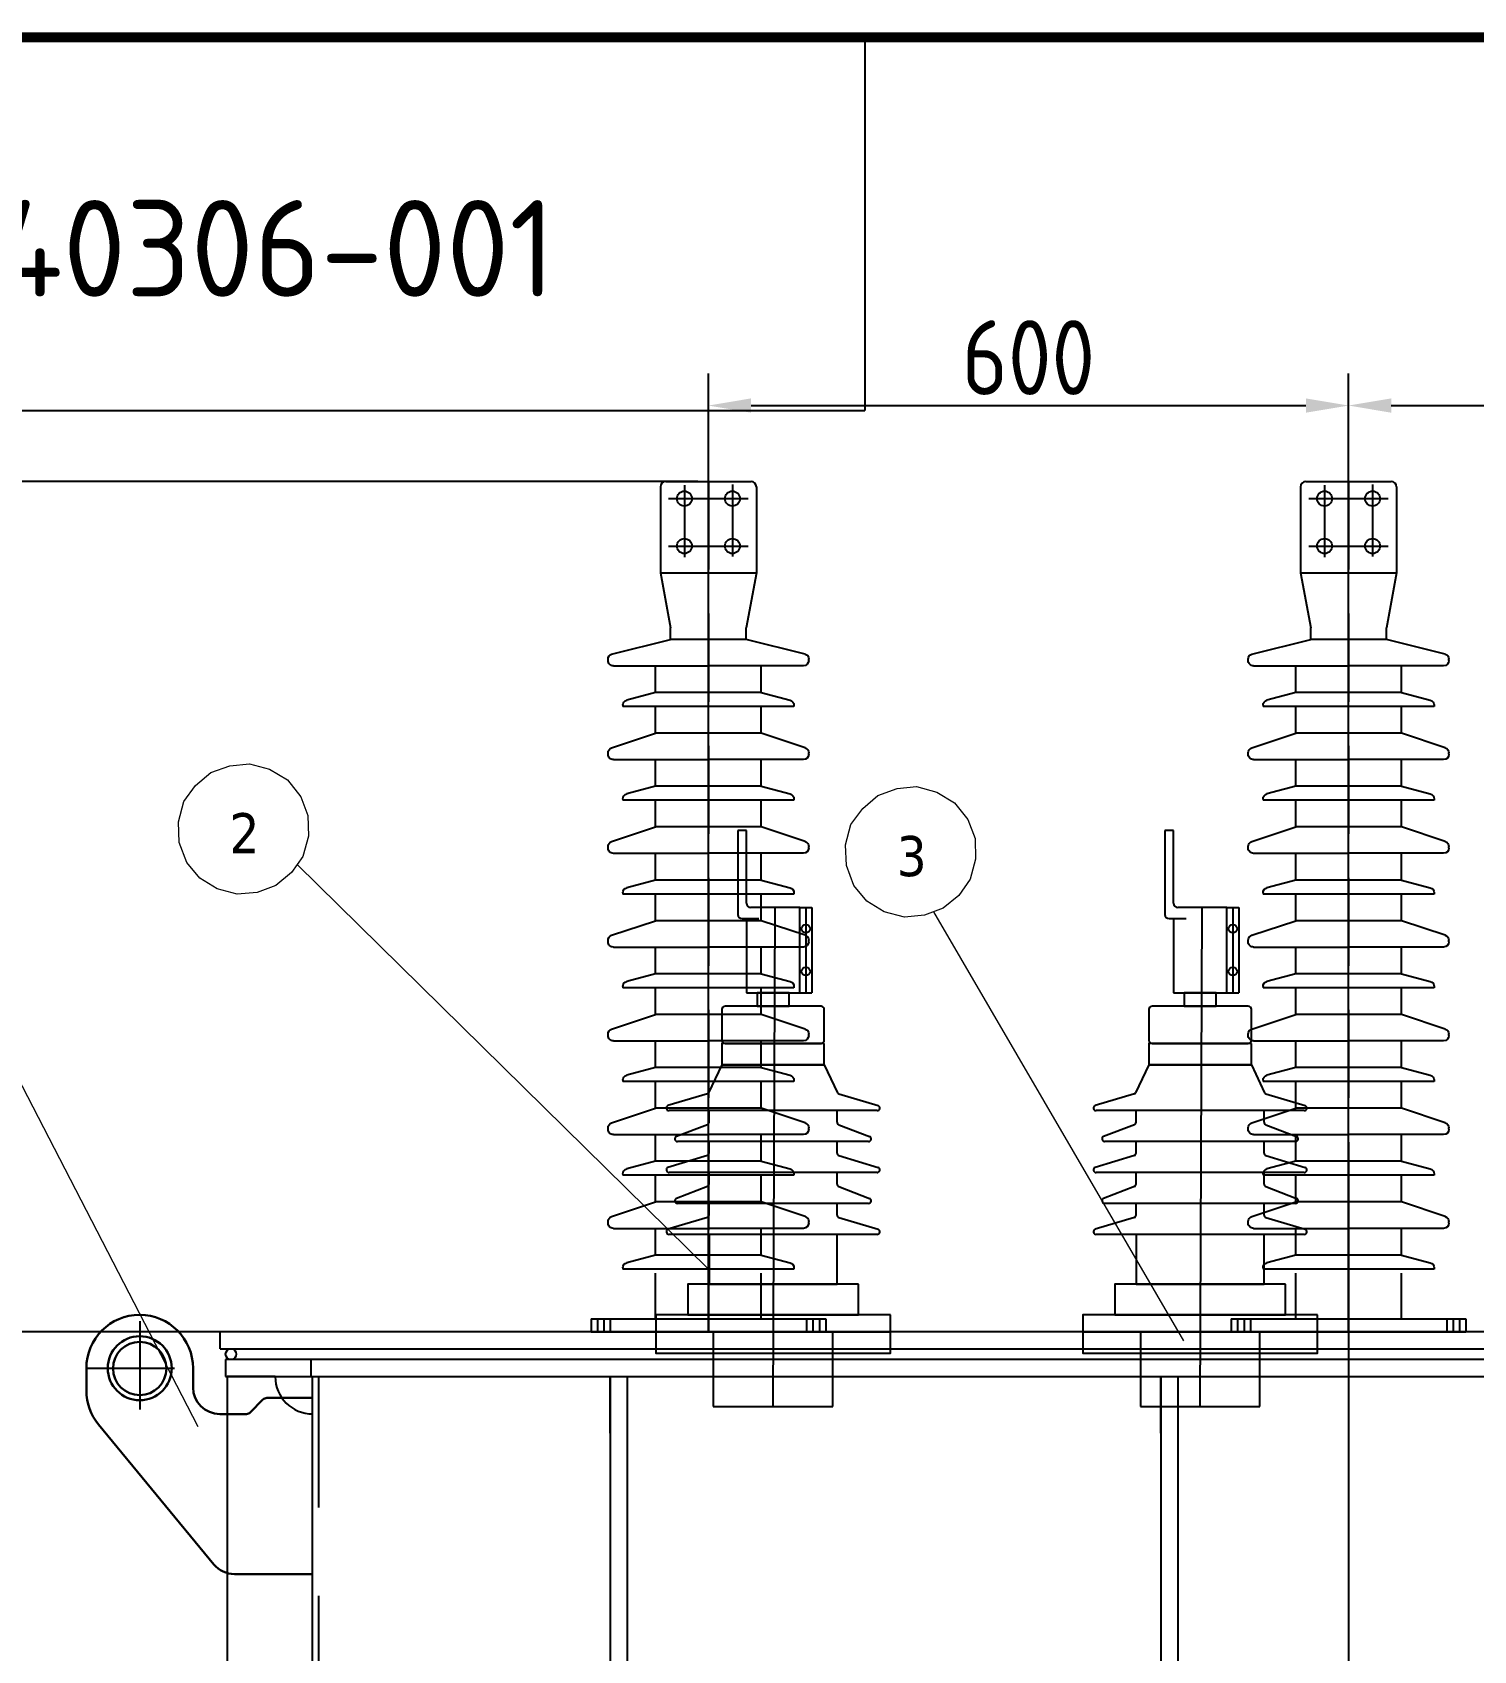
# Model space of a CAD drawing. Header units: millimetres. Extents: x 170275 to 421125, y -418833 to -203687.
# Drawn here: x 172046 to 173397, y -205468 to -203952 of the extents above; entities that cross this region are included whole.
import ezdxf

# ---------------------------------------------------------------- set-up
doc = ezdxf.new("R2010")
doc.units = ezdxf.units.MM
doc.header["$LTSCALE"] = 13
for name, pattern in [('CENTER', [50.8, 31.75, -6.35, 6.35, -6.35]), ('CENTERX2', [101.6, 63.5, -12.7, 12.7, -12.7]), ('HIDDEN', [9.525, 6.35, -3.175])]:
    doc.linetypes.add(name, pattern=pattern)
doc.layers.get('0').update_dxf_attribs({"color": 1, "linetype": 'CENTER'})
for name, color, linetype in [('1', 4, 'Continuous'), ('2', 3, 'Continuous'), ('3', 6, 'HIDDEN'), ('4', 2, 'HIDDEN')]:
    doc.layers.add(name, color=color, linetype=linetype)
doc.layers.add('标注、文本', color=3, linetype='Continuous', lineweight=25)
doc.layers.add('铁心', color=3, linetype='Continuous', lineweight=0)
doc.styles.add('hztxt', font='tssdeng.shx', dxfattribs={"bigfont": 'hztxt.shx'})
doc.styles.get("Standard").update_dxf_attribs({"font": 'gbenor.shx', "bigfont": 'gbcbig.shx'})
doc.styles.add('Tahoma_txtstyle_37.59_0_0', font='tahoma.ttf')
doc.dimstyles.new('1-15', dxfattribs={"dimscale": 20, "dimtxt": 3.5, "dimasz": 2, "dimexe": 1.5, "dimexo": 0.5, "dimgap": 0.5, "dimtad": 1, "dimtoh": 1, "dimdec": 1, "dimdsep": 46, "dimtxsty": 'Standard', "dimcen": 2.5, "dimclrd": 3, "dimclre": 3, "dimclrt": 3, "dimadec": 0, "dimazin": 2, "dimtfac": 1, "dimtdec": 1, "dimtmove": 0, "dimatfit": 2, "dimfxl": 1, "dimarcsym": 0})

# ---------------------------------------------------------------- blocks, each defined once
blk = doc.blocks.new('*D611')
at = {"layer": 'Defpoints', "color": 0, "transparency": 16777216}
for p in [(173279.6, -204301.3), (172679.6, -204372.5), (173279.6, -204372.5)]:
    blk.add_point(p, dxfattribs=at)
at = {"layer": '标注、文本', "color": 3, "lineweight": -2, "transparency": 16777216}
for p, q in [((172679.6, -204362.5), (172679.6, -204271.3)), ((173279.6, -204362.5), (173279.6, -204271.3)), ((172719.6, -204301.3), (173239.6, -204301.3))]:
    blk.add_line(p, q, dxfattribs=at)
at = {"layer": '标注、文本', "color": 3, "transparency": 16777216}
for points in [[(172719.6, -204294.6), (172719.6, -204308), (172679.6, -204301.3)], [(173239.6, -204294.6), (173239.6, -204308), (173279.6, -204301.3)]]:
    blk.add_solid(points, dxfattribs=at)
at = {"layer": '标注、文本', "color": 3, "transparency": 16777216, "insert": (172979.6, -204256.3), "char_height": 70, "attachment_point": 5}
blk.add_mtext('600', dxfattribs=at)
blk = doc.blocks.new('*D612')
at = {"layer": 'Defpoints', "color": 0, "transparency": 16777216}
for p in [(173879.6, -204301.3), (173279.6, -204372.5), (173879.6, -204372.5)]:
    blk.add_point(p, dxfattribs=at)
at = {"layer": '标注、文本', "color": 3, "lineweight": -2, "transparency": 16777216}
for p, q in [((173279.6, -204362.5), (173279.6, -204271.3)), ((173879.6, -204362.5), (173879.6, -204271.3)), ((173319.6, -204301.3), (173839.6, -204301.3))]:
    blk.add_line(p, q, dxfattribs=at)
at = {"layer": '标注、文本', "color": 3, "transparency": 16777216}
for points in [[(173319.6, -204294.6), (173319.6, -204308), (173279.6, -204301.3)], [(173839.6, -204294.6), (173839.6, -204308), (173879.6, -204301.3)]]:
    blk.add_solid(points, dxfattribs=at)
at = {"layer": '标注、文本', "color": 3, "transparency": 16777216, "insert": (173579.6, -204256.3), "char_height": 70, "attachment_point": 5}
blk.add_mtext('600', dxfattribs=at)
blk = doc.blocks.new('*D613')
at = {"layer": 'Defpoints', "color": 0, "transparency": 16777216}
for p in [(172679.6, -204372.5), (171451.2, -207477.5), (172679.6, -207477.5)]:
    blk.add_point(p, dxfattribs=at)
at = {"layer": '标注、文本', "color": 3, "lineweight": -2, "transparency": 16777216}
for p, q in [((172669.6, -204372.5), (171421.2, -204372.5)), ((171451.2, -204412.5), (171451.2, -207437.5)), ((172669.6, -207477.5), (171421.2, -207477.5))]:
    blk.add_line(p, q, dxfattribs=at)
at = {"layer": '标注、文本', "color": 3, "transparency": 16777216}
for points in [[(171444.5, -204412.5), (171457.8, -204412.5), (171451.2, -204372.5)], [(171444.5, -207437.5), (171457.8, -207437.5), (171451.2, -207477.5)]]:
    blk.add_solid(points, dxfattribs=at)
at = {"layer": '标注、文本', "color": 3, "transparency": 16777216, "insert": (171406.2, -205925), "char_height": 70, "attachment_point": 5, "rotation": 90}
blk.add_mtext('3105', dxfattribs=at)
blk = doc.blocks.new('*D629')
at = {"layer": 'Defpoints', "color": 0, "transparency": 16777216}
for p in [(171648.1, -205169.5), (172274.6, -205169.5), (172274.6, -207477.5)]:
    blk.add_point(p, dxfattribs=at)
at = {"layer": '标注、文本', "color": 3, "lineweight": -2, "transparency": 16777216}
for p, q in [((172264.6, -205169.5), (171618.1, -205169.5)), ((171648.1, -207437.5), (171648.1, -205209.5)), ((172264.6, -207477.5), (171618.1, -207477.5))]:
    blk.add_line(p, q, dxfattribs=at)
at = {"layer": '标注、文本', "color": 3, "transparency": 16777216}
for points in [[(171641.5, -205209.5), (171654.8, -205209.5), (171648.1, -205169.5)], [(171641.5, -207437.5), (171654.8, -207437.5), (171648.1, -207477.5)]]:
    blk.add_solid(points, dxfattribs=at)
at = {"layer": '标注、文本', "color": 3, "transparency": 16777216, "insert": (171603.1, -206323.5), "char_height": 70, "attachment_point": 5, "rotation": 90}
blk.add_mtext('2308', dxfattribs=at)

msp = doc.modelspace()

# ---------------------------------------------------------------- linework, layer by layer
at = {"color": 1}
for p, q in [((172679.61, -205169.51), (172679.61, -204360.24)), ((173279.61, -205169.51), (173279.61, -204360.24))]:
    msp.add_line(p, q, dxfattribs=at)
at = {"layer": '1', "color": 1, "linetype": 'CENTERX2', "lineweight": -3}
for p, q in [((172679.61, -205169.51), (172679.61, -204341.68)), ((173279.61, -205169.51), (173279.61, -204341.68)), ((172740.19, -205239.51), (172742.19, -204771.66)), ((172770.9, -204771.66), (172770.9, -204851.66)), ((173140.49, -205239.51), (173142.49, -204771.66)), ((173171.2, -204771.66), (173171.2, -204851.66)), ((173279.61, -205047.03), (173279.61, -207507.85))]:
    msp.add_line(p, q, dxfattribs=at)
at = {"layer": '1', "color": 0}
for p, q in [((172634.61, -204377.51), (172634.61, -204458.01)), ((172639.61, -204372.51), (172719.61, -204372.51)), ((172724.61, -204377.51), (172724.61, -204458.01)), ((173234.61, -204377.51), (173234.61, -204458.01)), ((173239.61, -204372.51), (173319.61, -204372.51)), ((173324.61, -204377.51), (173324.61, -204458.01)), ((172634.61, -204458.01), (172724.61, -204458.01)), ((172634.61, -204458.01), (172644.16, -204509.51)), ((172724.61, -204458.01), (172715.05, -204509.51)), ((173234.61, -204458.01), (173324.61, -204458.01)), ((173234.61, -204458.01), (173244.16, -204509.51)), ((173324.61, -204458.01), (173315.05, -204509.51)), ((172644.16, -204520.52), (172644.16, -204509.51)), ((172715.05, -204520.52), (172715.05, -204509.51)), ((173244.16, -204520.52), (173244.16, -204509.51)), ((173315.05, -204520.52), (173315.05, -204509.51)), ((172588.94, -204534.24), (172644.16, -204520.52)), ((172715.05, -204520.52), (172644.16, -204520.52)), ((172770.27, -204534.24), (172715.05, -204520.52)), ((173188.94, -204534.24), (173244.16, -204520.52)), ((173315.05, -204520.52), (173244.16, -204520.52)), ((173370.27, -204534.24), (173315.05, -204520.52)), ((172585.56, -204540.32), (172585.56, -204538.94)), ((172590.51, -204545.27), (172679.61, -204545.27)), ((172630.11, -204570.28), (172630.11, -204545.27)), ((172768.71, -204545.27), (172679.61, -204545.27)), ((172729.11, -204570.28), (172729.11, -204545.27)), ((172773.66, -204540.32), (172773.66, -204538.94)), ((173185.56, -204540.32), (173185.56, -204538.94)), ((173190.51, -204545.27), (173279.61, -204545.27)), ((173230.11, -204570.28), (173230.11, -204545.27)), ((173368.71, -204545.27), (173279.61, -204545.27)), ((173329.11, -204570.28), (173329.11, -204545.27)), ((173373.66, -204540.32), (173373.66, -204538.94)), ((172630.11, -204570.28), (172603.09, -204577.47)), ((172729.11, -204570.28), (172630.11, -204570.28)), ((172729.11, -204570.28), (172756.12, -204577.47)), ((173230.11, -204570.28), (173203.09, -204577.47)), ((173329.11, -204570.28), (173230.11, -204570.28)), ((173329.11, -204570.28), (173356.12, -204577.47)), ((172599.42, -204582.25), (172599.42, -204583.39)), ((172759.8, -204583.39), (172599.42, -204583.39)), ((172630.11, -204608.4), (172630.11, -204583.39)), ((172729.11, -204608.4), (172729.11, -204583.39)), ((172759.8, -204582.25), (172759.8, -204583.39)), ((173199.42, -204582.25), (173199.42, -204583.39)), ((173359.8, -204583.39), (173199.42, -204583.39)), ((173230.11, -204608.4), (173230.11, -204583.39)), ((173329.11, -204608.4), (173329.11, -204583.39)), ((173359.8, -204582.25), (173359.8, -204583.39)), ((172588.94, -204622.12), (172630.11, -204608.4)), ((172729.11, -204608.4), (172630.11, -204608.4)), ((172770.27, -204622.12), (172729.11, -204608.4)), ((173188.94, -204622.12), (173230.11, -204608.4)), ((173329.11, -204608.4), (173230.11, -204608.4)), ((173370.27, -204622.12), (173329.11, -204608.4)), ((172585.56, -204628.2), (172585.56, -204626.82)), ((172590.51, -204633.15), (172679.61, -204633.15)), ((172630.11, -204658.15), (172630.11, -204633.15)), ((172768.71, -204633.15), (172679.61, -204633.15)), ((172729.11, -204658.15), (172729.11, -204633.15)), ((172773.66, -204628.2), (172773.66, -204626.82)), ((173185.56, -204628.2), (173185.56, -204626.82)), ((173190.51, -204633.15), (173279.61, -204633.15)), ((173230.11, -204658.15), (173230.11, -204633.15)), ((173368.71, -204633.15), (173279.61, -204633.15)), ((173329.11, -204658.15), (173329.11, -204633.15)), ((173373.66, -204628.2), (173373.66, -204626.82)), ((172630.11, -204658.15), (172603.09, -204665.34)), ((172729.11, -204658.15), (172630.11, -204658.15)), ((172729.11, -204658.15), (172756.12, -204665.34)), ((173230.11, -204658.15), (173203.09, -204665.34)), ((173329.11, -204658.15), (173230.11, -204658.15)), ((173329.11, -204658.15), (173356.12, -204665.34)), ((172599.42, -204670.12), (172599.42, -204671.27)), ((172759.8, -204671.27), (172599.42, -204671.27)), ((172630.11, -204696.27), (172630.11, -204671.27)), ((172729.11, -204696.27), (172729.11, -204671.27)), ((172759.8, -204670.12), (172759.8, -204671.27)), ((173199.42, -204670.12), (173199.42, -204671.27)), ((173359.8, -204671.27), (173199.42, -204671.27)), ((173230.11, -204696.27), (173230.11, -204671.27)), ((173329.11, -204696.27), (173329.11, -204671.27)), ((173359.8, -204670.12), (173359.8, -204671.27)), ((172588.94, -204710), (172630.11, -204696.27)), ((172729.11, -204696.27), (172630.11, -204696.27)), ((172770.27, -204710), (172729.11, -204696.27)), ((173188.94, -204710), (173230.11, -204696.27)), ((173329.11, -204696.27), (173230.11, -204696.27)), ((173370.27, -204710), (173329.11, -204696.27)), ((172585.56, -204716.08), (172585.56, -204714.69)), ((172773.66, -204716.07), (172773.66, -204714.69)), ((173185.56, -204716.08), (173185.56, -204714.69)), ((173373.66, -204716.07), (173373.66, -204714.69)), ((172590.51, -204721.02), (172679.61, -204721.02)), ((172630.11, -204746.03), (172630.11, -204721.02)), ((172768.71, -204721.02), (172679.61, -204721.02)), ((172729.11, -204746.03), (172729.11, -204721.02)), ((173190.51, -204721.02), (173279.61, -204721.02)), ((173230.11, -204746.03), (173230.11, -204721.02)), ((173368.71, -204721.02), (173279.61, -204721.02)), ((173329.11, -204746.03), (173329.11, -204721.02)), ((172599.42, -204758), (172599.42, -204759.15)), ((172759.8, -204759.15), (172599.42, -204759.15)), ((172630.11, -204746.03), (172603.09, -204753.22)), ((172729.11, -204746.03), (172630.11, -204746.03)), ((172630.11, -204784.15), (172630.11, -204759.15)), ((172630.11, -204784.15), (172630.11, -204759.15)), ((172729.11, -204746.03), (172756.12, -204753.22)), ((172729.11, -204784.15), (172729.11, -204759.15)), ((172729.11, -204784.15), (172729.11, -204759.15)), ((172759.8, -204758), (172759.8, -204759.15)), ((173199.42, -204758), (173199.42, -204759.15)), ((173359.8, -204759.15), (173199.42, -204759.15)), ((173230.11, -204746.03), (173203.09, -204753.22)), ((173329.11, -204746.03), (173230.11, -204746.03)), ((173230.11, -204784.15), (173230.11, -204759.15)), ((173230.11, -204784.15), (173230.11, -204759.15)), ((173329.11, -204746.03), (173356.12, -204753.22)), ((173329.11, -204784.15), (173329.11, -204759.15)), ((173329.11, -204784.15), (173329.11, -204759.15)), ((173359.8, -204758), (173359.8, -204759.15)), ((172588.94, -204797.87), (172630.11, -204784.15)), ((172729.11, -204784.15), (172630.11, -204784.15)), ((172770.27, -204797.87), (172729.11, -204784.15)), ((173188.94, -204797.87), (173230.11, -204784.15)), ((173329.11, -204784.15), (173230.11, -204784.15)), ((173370.27, -204797.87), (173329.11, -204784.15)), ((172585.56, -204803.95), (172585.56, -204802.57)), ((172773.66, -204803.95), (172773.66, -204802.57)), ((173185.56, -204803.95), (173185.56, -204802.57)), ((173373.66, -204803.95), (173373.66, -204802.57)), ((172590.51, -204808.9), (172679.61, -204808.9)), ((172630.11, -204833.9), (172630.11, -204808.9)), ((172768.71, -204808.9), (172679.61, -204808.9)), ((172729.11, -204833.9), (172729.11, -204808.9)), ((173190.51, -204808.9), (173279.61, -204808.9)), ((173230.11, -204833.9), (173230.11, -204808.9)), ((173368.71, -204808.9), (173279.61, -204808.9)), ((173329.11, -204833.9), (173329.11, -204808.9)), ((172630.11, -204833.9), (172603.09, -204841.09)), ((172729.11, -204833.9), (172630.11, -204833.9)), ((172729.11, -204833.9), (172756.12, -204841.09)), ((173230.11, -204833.9), (173203.09, -204841.09)), ((173329.11, -204833.9), (173230.11, -204833.9)), ((173329.11, -204833.9), (173356.12, -204841.09)), ((172599.42, -204845.88), (172599.42, -204847.02)), ((172759.8, -204847.02), (172599.42, -204847.02)), ((172630.11, -204872.03), (172630.11, -204847.02)), ((172729.11, -204872.03), (172729.11, -204847.02)), ((172759.8, -204845.88), (172759.8, -204847.02)), ((173199.42, -204845.88), (173199.42, -204847.02)), ((173359.8, -204847.02), (173199.42, -204847.02)), ((173230.11, -204872.03), (173230.11, -204847.02)), ((173329.11, -204872.03), (173329.11, -204847.02)), ((173359.8, -204845.88), (173359.8, -204847.02)), ((172588.94, -204885.75), (172630.11, -204872.03)), ((172729.11, -204872.03), (172630.11, -204872.03)), ((172770.27, -204885.75), (172729.11, -204872.03)), ((173188.94, -204885.75), (173230.11, -204872.03)), ((173329.11, -204872.03), (173230.11, -204872.03)), ((173370.27, -204885.75), (173329.11, -204872.03)), ((172585.56, -204891.83), (172585.56, -204890.44)), ((172590.51, -204896.78), (172679.61, -204896.78)), ((172630.11, -204921.78), (172630.11, -204896.78)), ((172768.71, -204896.78), (172679.61, -204896.78)), ((172729.11, -204921.78), (172729.11, -204896.78)), ((172773.66, -204891.83), (172773.66, -204890.44)), ((173185.56, -204891.83), (173185.56, -204890.44)), ((173190.51, -204896.78), (173279.61, -204896.78)), ((173230.11, -204921.78), (173230.11, -204896.78)), ((173368.71, -204896.78), (173279.61, -204896.78)), ((173329.11, -204921.78), (173329.11, -204896.78)), ((173373.66, -204891.83), (173373.66, -204890.44)), ((172630.11, -204921.78), (172603.09, -204928.97)), ((172729.11, -204921.78), (172630.11, -204921.78)), ((172729.11, -204921.78), (172756.12, -204928.97)), ((173230.11, -204921.78), (173203.09, -204928.97)), ((173329.11, -204921.78), (173230.11, -204921.78)), ((173329.11, -204921.78), (173356.12, -204928.97)), ((172599.42, -204933.75), (172599.42, -204934.9)), ((172759.8, -204934.9), (172599.42, -204934.9)), ((172630.11, -204959.9), (172630.11, -204934.9)), ((172729.11, -204959.9), (172729.11, -204934.9)), ((172759.8, -204933.75), (172759.8, -204934.9)), ((173199.42, -204933.75), (173199.42, -204934.9)), ((173359.8, -204934.9), (173199.42, -204934.9)), ((173230.11, -204959.9), (173230.11, -204934.9)), ((173329.11, -204959.9), (173329.11, -204934.9)), ((173359.8, -204933.75), (173359.8, -204934.9)), ((172588.94, -204973.62), (172630.11, -204959.9)), ((172729.11, -204959.9), (172630.11, -204959.9)), ((172770.27, -204973.62), (172729.11, -204959.9)), ((173188.94, -204973.62), (173230.11, -204959.9)), ((173329.11, -204959.9), (173230.11, -204959.9)), ((173370.27, -204973.62), (173329.11, -204959.9)), ((172585.56, -204979.7), (172585.56, -204978.32)), ((172590.51, -204984.65), (172679.61, -204984.65)), ((172630.11, -205009.66), (172630.11, -204984.65)), ((172768.71, -204984.65), (172679.61, -204984.65)), ((172729.11, -205009.66), (172729.11, -204984.65)), ((172773.66, -204979.7), (172773.66, -204978.32)), ((173185.56, -204979.7), (173185.56, -204978.32)), ((173190.51, -204984.65), (173279.61, -204984.65)), ((173230.11, -205009.66), (173230.11, -204984.65)), ((173368.71, -204984.65), (173279.61, -204984.65)), ((173329.11, -205009.66), (173329.11, -204984.65)), ((173373.66, -204979.7), (173373.66, -204978.32)), ((172630.11, -205009.66), (172603.09, -205016.84)), ((172729.11, -205009.66), (172630.11, -205009.66)), ((172729.11, -205009.66), (172756.12, -205016.84)), ((173230.11, -205009.66), (173203.09, -205016.84)), ((173329.11, -205009.66), (173230.11, -205009.66)), ((173329.11, -205009.66), (173356.12, -205016.84)), ((172599.42, -205021.63), (172599.42, -205022.77)), ((172759.8, -205022.77), (172599.42, -205022.77)), ((172630.11, -205047.78), (172630.11, -205022.77)), ((172729.11, -205047.78), (172729.11, -205022.77)), ((172759.8, -205021.63), (172759.8, -205022.77)), ((173199.42, -205021.63), (173199.42, -205022.77)), ((173359.8, -205022.77), (173199.42, -205022.77)), ((173230.11, -205047.78), (173230.11, -205022.77)), ((173329.11, -205047.78), (173329.11, -205022.77)), ((173359.8, -205021.63), (173359.8, -205022.77)), ((172588.94, -205061.5), (172630.11, -205047.78)), ((172729.11, -205047.78), (172630.11, -205047.78)), ((172770.27, -205061.5), (172729.11, -205047.78)), ((173188.94, -205061.5), (173230.11, -205047.78)), ((173329.11, -205047.78), (173230.11, -205047.78)), ((173370.27, -205061.5), (173329.11, -205047.78)), ((172585.56, -205067.58), (172585.56, -205066.19)), ((172590.51, -205072.53), (172679.61, -205072.53)), ((172630.11, -205097.53), (172630.11, -205072.53)), ((172768.71, -205072.53), (172679.61, -205072.53)), ((172729.11, -205097.53), (172729.11, -205072.53)), ((172773.66, -205067.58), (172773.66, -205066.2)), ((173185.56, -205067.58), (173185.56, -205066.19)), ((173190.51, -205072.53), (173279.61, -205072.53)), ((173230.11, -205097.53), (173230.11, -205072.53)), ((173368.71, -205072.53), (173279.61, -205072.53)), ((173329.11, -205097.53), (173329.11, -205072.53)), ((173373.66, -205067.58), (173373.66, -205066.2)), ((172599.42, -205109.5), (172599.42, -205110.65)), ((172630.11, -205097.53), (172603.09, -205104.72)), ((172729.11, -205097.53), (172630.11, -205097.53)), ((172729.11, -205097.53), (172756.12, -205104.72)), ((172759.8, -205109.5), (172759.8, -205110.65)), ((173199.42, -205109.5), (173199.42, -205110.65)), ((173230.11, -205097.53), (173203.09, -205104.72)), ((173329.11, -205097.53), (173230.11, -205097.53)), ((173329.11, -205097.53), (173356.12, -205104.72)), ((173359.8, -205109.5), (173359.8, -205110.65)), ((172759.8, -205110.65), (172599.42, -205110.65)), ((172630.11, -205157.51), (172630.11, -205114.61)), ((172729.11, -205157.51), (172729.11, -205114.61)), ((173359.8, -205110.65), (173199.42, -205110.65)), ((173230.11, -205157.51), (173230.11, -205114.61)), ((173329.11, -205157.51), (173329.11, -205114.61)), ((172569.61, -205157.51), (172789.61, -205157.51)), ((172569.61, -205157.51), (172569.61, -205169.51)), ((172569.61, -205169.51), (172789.61, -205169.51)), ((172584.61, -205157.51), (172774.61, -205157.51)), ((172789.61, -205157.51), (172789.61, -205169.51)), ((173169.61, -205157.51), (173389.61, -205157.51)), ((173169.61, -205157.51), (173169.61, -205169.51)), ((173169.61, -205169.51), (173389.61, -205169.51)), ((173184.61, -205157.51), (173374.61, -205157.51)), ((173389.61, -205157.51), (173389.61, -205169.51))]:
    msp.add_line(p, q, dxfattribs=at)
at = {"layer": '1'}
for p, q in [((172715.19, -204699.51), (172707.19, -204699.51)), ((172707.19, -204699.51), (172707.19, -204778.23)), ((172715.19, -204767.66), (172715.19, -204699.51)), ((173115.49, -204699.51), (173107.49, -204699.51)), ((173107.49, -204699.51), (173107.49, -204778.23)), ((173115.49, -204767.66), (173115.49, -204699.51)), ((172765.19, -204771.66), (172719.19, -204771.66)), ((172765.19, -204851.66), (172765.19, -204771.66)), ((172765.19, -204771.66), (172776.6, -204771.66)), ((172776.6, -204771.66), (172776.6, -204851.66)), ((173165.49, -204771.66), (173119.49, -204771.66)), ((173165.49, -204851.66), (173165.49, -204771.66)), ((173165.49, -204771.66), (173176.9, -204771.66)), ((173176.9, -204771.66), (173176.9, -204851.66)), ((172711.19, -204782.23), (172715.19, -204782.23)), ((172711.19, -204782.23), (172726.98, -204782.23)), ((172715.19, -204782.23), (172715.19, -204851.66)), ((173111.49, -204782.23), (173115.49, -204782.23)), ((173111.49, -204782.23), (173127.28, -204782.23)), ((173115.49, -204782.23), (173115.49, -204851.66)), ((172715.19, -204851.66), (172776.6, -204851.66)), ((173115.49, -204851.66), (173176.9, -204851.66)), ((172692.19, -204919.23), (172679.76, -204945.48)), ((172788.19, -204919.23), (172692.19, -204919.23)), ((172788.19, -204919.23), (172800.62, -204945.48)), ((173092.49, -204919.23), (173080.06, -204945.48)), ((173188.49, -204919.23), (173092.49, -204919.23)), ((173188.49, -204919.23), (173200.92, -204945.48)), ((172678.64, -204946.38), (172641.74, -204957.41)), ((172801.74, -204946.38), (172838.64, -204957.41)), ((173078.94, -204946.38), (173042.04, -204957.41)), ((173202.04, -204946.38), (173238.94, -204957.41)), ((172837.69, -204962.23), (172642.69, -204962.23)), ((172680.19, -204973.07), (172680.19, -204962.23)), ((172800.19, -204973.07), (172800.19, -204962.23)), ((173237.99, -204962.23), (173042.99, -204962.23)), ((173080.49, -204973.07), (173080.49, -204962.23)), ((173200.49, -204973.07), (173200.49, -204962.23)), ((172678.64, -204975.38), (172649.74, -204986.41)), ((172801.74, -204975.38), (172830.64, -204986.41)), ((173078.94, -204975.38), (173050.04, -204986.41)), ((173202.04, -204975.38), (173230.94, -204986.41)), ((172829.69, -204991.23), (172650.69, -204991.23)), ((172680.19, -205002.07), (172680.19, -204991.23)), ((172800.19, -205002.07), (172800.19, -204991.23)), ((173229.99, -204991.23), (173050.99, -204991.23)), ((173080.49, -205002.07), (173080.49, -204991.23)), ((173200.49, -205002.07), (173200.49, -204991.23)), ((172678.64, -205004.38), (172641.74, -205015.41)), ((172801.74, -205004.38), (172838.64, -205015.41)), ((173078.94, -205004.38), (173042.04, -205015.41)), ((173202.04, -205004.38), (173238.94, -205015.41)), ((172837.69, -205020.23), (172642.69, -205020.23)), ((172678.64, -205033.38), (172649.74, -205044.41)), ((172680.19, -205031.07), (172680.19, -205020.23)), ((172800.19, -205031.07), (172800.19, -205020.23)), ((172801.74, -205033.38), (172830.64, -205044.41)), ((173237.99, -205020.23), (173042.99, -205020.23)), ((173078.94, -205033.38), (173050.04, -205044.41)), ((173080.49, -205031.07), (173080.49, -205020.23)), ((173200.49, -205031.07), (173200.49, -205020.23)), ((173202.04, -205033.38), (173230.94, -205044.41)), ((172829.69, -205049.23), (172650.69, -205049.23)), ((172680.19, -205060.07), (172680.19, -205049.23)), ((172800.19, -205060.07), (172800.19, -205049.23)), ((173229.99, -205049.23), (173050.99, -205049.23)), ((173080.49, -205060.07), (173080.49, -205049.23)), ((173200.49, -205060.07), (173200.49, -205049.23)), ((172678.64, -205062.38), (172641.74, -205073.41)), ((172801.74, -205062.38), (172838.64, -205073.41)), ((173078.94, -205062.38), (173042.04, -205073.41)), ((173202.04, -205062.38), (173238.94, -205073.41)), ((172837.69, -205078.23), (172642.69, -205078.23)), ((173237.99, -205078.23), (173042.99, -205078.23)), ((174337.11, -205169.51), (172222.11, -205169.51)), ((172222.11, -205185.51), (172222.11, -205169.51)), ((172796.19, -205169.51), (172684.19, -205169.51)), ((172684.19, -205169.51), (172684.19, -205189.51)), ((172796.19, -205189.51), (172796.19, -205169.51)), ((173196.49, -205169.51), (173084.49, -205169.51)), ((173084.49, -205169.51), (173084.49, -205189.51)), ((173196.49, -205189.51), (173196.49, -205169.51)), ((172222.11, -205185.51), (174337.11, -205185.51)), ((174332.11, -205195.51), (172227.11, -205195.51)), ((172227.11, -205195.51), (172227.11, -205211.51)), ((172307.11, -205195.51), (172307.11, -205211.51)), ((172227.11, -205211.51), (174332.11, -205211.51)), ((172273.61, -205211.51), (172228.61, -205211.51)), ((172228.61, -205211.51), (172228.61, -207231.57)), ((172308.61, -207290.51), (172308.61, -205211.51)), ((172587.61, -205211.51), (172587.61, -207277.19)), ((172603.61, -205211.51), (172603.61, -207277.19)), ((173103.61, -205211.51), (173103.61, -207277.19)), ((173119.61, -205211.51), (173119.61, -207277.19))]:
    msp.add_line(p, q, dxfattribs=at)
at = {"layer": '1', "color": 1, "linetype": 'CENTERX2', "lineweight": -3, "ltscale": 0.1}
for p, q in [((172146.61, -205159.67), (172146.61, -205247.61)), ((172096.61, -205203.64), (172196.61, -205203.64))]:
    msp.add_line(p, q, dxfattribs=at)
at = {"layer": '1', "const_width": 9.42}
msp.add_lwpolyline([(170974.37, -211383.37), (181307.81, -211383.37), (181307.81, -203956.21), (170974.37, -203956.21), (170974.37, -211383.37)], dxfattribs=at)
at = {"layer": '1'}
for points in [[(172755.19, -204851.66), (172725.19, -204851.66), (172725.19, -204864.23), (172755.19, -204864.23)], [(173155.49, -204851.66), (173125.49, -204851.66), (173125.49, -204864.23), (173155.49, -204864.23)], [(172788.19, -204899.23), (172692.19, -204899.23), (172692.19, -204919.23), (172788.19, -204919.23)], [(173188.49, -204899.23), (173092.49, -204899.23), (173092.49, -204919.23), (173188.49, -204919.23)], [(172800.19, -205078.23), (172680.19, -205078.23), (172680.19, -205124.92), (172800.19, -205124.92)], [(173200.49, -205078.23), (173080.49, -205078.23), (173080.49, -205124.92), (173200.49, -205124.92)], [(172820.19, -205124.92), (172660.19, -205124.92), (172660.19, -205153.51), (172820.19, -205153.51)], [(173220.49, -205124.92), (173060.49, -205124.92), (173060.49, -205153.51), (173220.49, -205153.51)], [(172850.19, -205153.51), (172630.19, -205153.51), (172630.19, -205169.51), (172850.19, -205169.51)], [(173250.49, -205153.51), (173030.49, -205153.51), (173030.49, -205169.51), (173250.49, -205169.51)], [(172850.19, -205169.51), (172630.19, -205169.51), (172630.19, -205189.51), (172850.19, -205189.51)], [(173250.49, -205169.51), (173030.49, -205169.51), (173030.49, -205189.51), (173250.49, -205189.51)]]:
    msp.add_lwpolyline(points, close=True, dxfattribs=at)
for points in [[(172785.19, -204864.23), (172695.19, -204864.23, 0.4142136), (172692.19, -204867.23), (172692.19, -204896.23, 0.4142136), (172695.19, -204899.23), (172785.19, -204899.23, 0.4142136), (172788.19, -204896.23), (172788.19, -204867.23, 0.4142136)], [(173185.49, -204864.23), (173095.49, -204864.23, 0.4142136), (173092.49, -204867.23), (173092.49, -204896.23, 0.4142136), (173095.49, -204899.23), (173185.49, -204899.23, 0.4142136), (173188.49, -204896.23), (173188.49, -204867.23, 0.4142136)]]:
    msp.add_lwpolyline(points, format="xyb", close=True, dxfattribs=at)
for points in [[(172587.61, -205264.51), (172587.61, -205211.51), (172603.61, -205211.51), (172603.61, -205264.51)], [(173103.61, -205264.51), (173103.61, -205211.51), (173119.61, -205211.51), (173119.61, -205264.51)]]:
    msp.add_lwpolyline(points, dxfattribs=at)
at = {"layer": '1', "color": 0}
for centre in [(172657.11, -204388.51), (172702.11, -204388.51), (173257.11, -204388.51), (173302.11, -204388.51), (172657.11, -204433.01), (172702.11, -204433.01), (173257.11, -204433.01), (173302.11, -204433.01)]:
    msp.add_circle(centre, 7, dxfattribs=at)
at = {"layer": '1'}
for centre, radius in [((172770.9, -204791.66), 4), ((173171.2, -204791.66), 4), ((172770.9, -204831.66), 4), ((173171.2, -204831.66), 4), ((172232.11, -205190.51), 5)]:
    msp.add_circle(centre, radius, dxfattribs=at)
at = {"layer": '1', "color": 0}
for centre, start, end in [((172639.61, -204377.51), 90, 180), ((172719.61, -204377.51), 0, 90), ((173239.61, -204377.51), 90, 180), ((173319.61, -204377.51), 0, 90)]:
    msp.add_arc(centre, 5, start, end, dxfattribs=at)
at = {"layer": '1'}
for centre, radius, start, end in [((172719.19, -204767.66), 4, 180, 270), ((173119.49, -204767.66), 4, 180, 270), ((172711.19, -204778.23), 4, 180, 270), ((173111.49, -204778.23), 4, 180, 270), ((172642.69, -204959.73), 2.5, 112.30169, 270), ((172677.69, -204944.07), 2.5, 292.30169, 325.73186), ((172802.69, -204944.07), 2.5, 214.26814, 247.69831), ((172837.69, -204959.73), 2.5, 270, 67.69831), ((173042.99, -204959.73), 2.5, 112.30169, 270), ((173077.99, -204944.07), 2.5, 292.30169, 325.73186), ((173202.99, -204944.07), 2.5, 214.26814, 247.69831), ((173237.99, -204959.73), 2.5, 270, 67.69831), ((172677.69, -204973.07), 2.5, 292.30169, 0), ((172802.69, -204973.07), 2.5, 180, 247.69831), ((173077.99, -204973.07), 2.5, 292.30169, 0), ((173202.99, -204973.07), 2.5, 180, 247.69831), ((172650.69, -204988.73), 2.5, 112.30169, 270), ((172829.69, -204988.73), 2.5, 270, 67.69831), ((173050.99, -204988.73), 2.5, 112.30169, 270), ((173229.99, -204988.73), 2.5, 270, 67.69831), ((172677.69, -205002.07), 2.5, 292.30169, 0), ((172802.69, -205002.07), 2.5, 180, 247.69831), ((173077.99, -205002.07), 2.5, 292.30169, 0), ((173202.99, -205002.07), 2.5, 180, 247.69831), ((172642.69, -205017.73), 2.5, 112.30169, 270), ((172837.69, -205017.73), 2.5, 270, 67.69831), ((173042.99, -205017.73), 2.5, 112.30169, 270), ((173237.99, -205017.73), 2.5, 270, 67.69831), ((172677.69, -205031.07), 2.5, 292.30169, 0), ((172802.69, -205031.07), 2.5, 180, 247.69831), ((173077.99, -205031.07), 2.5, 292.30169, 0), ((173202.99, -205031.07), 2.5, 180, 247.69831), ((172650.69, -205046.73), 2.5, 112.30169, 270), ((172829.69, -205046.73), 2.5, 270, 67.69831), ((173050.99, -205046.73), 2.5, 112.30169, 270), ((173229.99, -205046.73), 2.5, 270, 67.69831), ((172677.69, -205060.07), 2.5, 292.30169, 0), ((172802.69, -205060.07), 2.5, 180, 247.69831), ((173077.99, -205060.07), 2.5, 292.30169, 0), ((173202.99, -205060.07), 2.5, 180, 247.69831), ((172642.69, -205075.73), 2.5, 112.30169, 270), ((172837.69, -205075.73), 2.5, 270, 67.69831), ((173042.99, -205075.73), 2.5, 112.30169, 270), ((173237.99, -205075.73), 2.5, 270, 67.69831), ((172308.61, -205211.51), 35, 180, 270)]:
    msp.add_arc(centre, radius, start, end, dxfattribs=at)
at = {"layer": '1', "color": 0, "extrusion": (0, 0, -1)}
for centre, major_axis, start_param, end_param in [((172590.51, -204538.94), (3.5, 3.5), 3.9269907, 5.1760363), ((172590.51, -204540.32), (3.5, 3.5), 2.3561942, 3.9269907), ((172768.71, -204540.32), (3.5, 3.5), 0.7853981, 2.3561944), ((172768.71, -204538.94), (-3.5, 3.5), 1.1071486, 2.3561944), ((173190.51, -204538.94), (3.5, 3.5), 3.9269907, 5.1760363), ((173190.51, -204540.32), (3.5, 3.5), 2.3561942, 3.9269907), ((173368.71, -204540.32), (3.5, 3.5), 0.7853981, 2.3561944), ((173368.71, -204538.94), (-3.5, 3.5), 1.1071486, 2.3561944), ((172604.37, -204582.25), (-3.5, 3.5), 5.497787, 6.808483), ((172754.85, -204582.25), (3.5, 3.5), -0.5252979, 0.7853981), ((173204.37, -204582.25), (-3.5, 3.5), 5.497787, 6.808483), ((173354.85, -204582.25), (3.5, 3.5), -0.5252979, 0.7853981), ((172590.51, -204626.82), (3.5, 3.5), 3.9269907, 5.1760363), ((172768.71, -204626.82), (-3.5, 3.5), 1.1071486, 2.3561944), ((173190.51, -204626.82), (3.5, 3.5), 3.9269907, 5.1760363), ((173368.71, -204626.82), (-3.5, 3.5), 1.1071486, 2.3561944), ((172590.51, -204628.2), (3.5, 3.5), 2.3561942, 3.9269907), ((172768.71, -204628.2), (3.5, 3.5), 0.7853981, 2.3561944), ((173190.51, -204628.2), (3.5, 3.5), 2.3561942, 3.9269907), ((173368.71, -204628.2), (3.5, 3.5), 0.7853981, 2.3561944), ((172604.37, -204670.12), (-3.5, 3.5), 5.497787, 6.808483), ((172754.85, -204670.12), (3.5, 3.5), -0.5252979, 0.7853981), ((173204.37, -204670.12), (-3.5, 3.5), 5.497787, 6.808483), ((173354.85, -204670.12), (3.5, 3.5), -0.5252979, 0.7853981), ((172590.51, -204714.69), (3.5, 3.5), 3.9269907, 5.1760363), ((172768.71, -204714.69), (-3.5, 3.5), 1.1071486, 2.3561944), ((173190.51, -204714.69), (3.5, 3.5), 3.9269907, 5.1760363), ((173368.71, -204714.69), (-3.5, 3.5), 1.1071486, 2.3561944), ((172590.51, -204716.08), (3.5, 3.5), 2.3561942, 3.9269907), ((172768.71, -204716.07), (3.5, 3.5), 0.7853981, 2.3561944), ((173190.51, -204716.08), (3.5, 3.5), 2.3561942, 3.9269907), ((173368.71, -204716.07), (3.5, 3.5), 0.7853981, 2.3561944), ((172604.37, -204758), (-3.5, 3.5), 5.497787, 6.808483), ((172754.85, -204758), (3.5, 3.5), -0.5252979, 0.7853981), ((173204.37, -204758), (-3.5, 3.5), 5.497787, 6.808483), ((173354.85, -204758), (3.5, 3.5), -0.5252979, 0.7853981), ((172590.51, -204802.57), (3.5, 3.5), 3.9269907, 5.1760363), ((172590.51, -204803.95), (3.5, 3.5), 2.3561942, 3.9269907), ((172768.71, -204803.95), (3.5, 3.5), 0.7853981, 2.3561944), ((172768.71, -204802.57), (-3.5, 3.5), 1.1071486, 2.3561944), ((173190.51, -204802.57), (3.5, 3.5), 3.9269907, 5.1760363), ((173190.51, -204803.95), (3.5, 3.5), 2.3561942, 3.9269907), ((173368.71, -204803.95), (3.5, 3.5), 0.7853981, 2.3561944), ((173368.71, -204802.57), (-3.5, 3.5), 1.1071486, 2.3561944), ((172604.37, -204845.88), (-3.5, 3.5), 5.497787, 6.808483), ((172754.85, -204845.88), (3.5, 3.5), -0.5252979, 0.7853981), ((173204.37, -204845.88), (-3.5, 3.5), 5.497787, 6.808483), ((173354.85, -204845.88), (3.5, 3.5), -0.5252979, 0.7853981), ((172590.51, -204890.44), (3.5, 3.5), 3.9269907, 5.1760363), ((172590.51, -204891.83), (3.5, 3.5), 2.3561942, 3.9269907), ((172768.71, -204891.83), (3.5, 3.5), 0.7853981, 2.3561944), ((172768.71, -204890.44), (-3.5, 3.5), 1.1071486, 2.3561944), ((173190.51, -204890.44), (3.5, 3.5), 3.9269907, 5.1760363), ((173190.51, -204891.83), (3.5, 3.5), 2.3561942, 3.9269907), ((173368.71, -204891.83), (3.5, 3.5), 0.7853981, 2.3561944), ((173368.71, -204890.44), (-3.5, 3.5), 1.1071486, 2.3561944), ((172604.37, -204933.75), (-3.5, 3.5), 5.497787, 6.808483), ((172754.85, -204933.75), (3.5, 3.5), -0.5252979, 0.7853981), ((173204.37, -204933.75), (-3.5, 3.5), 5.497787, 6.808483), ((173354.85, -204933.75), (3.5, 3.5), -0.5252979, 0.7853981), ((172590.51, -204978.32), (3.5, 3.5), 3.9269907, 5.1760363), ((172590.51, -204979.7), (3.5, 3.5), 2.3561942, 3.9269907), ((172768.71, -204979.7), (3.5, 3.5), 0.7853981, 2.3561944), ((172768.71, -204978.32), (-3.5, 3.5), 1.1071486, 2.3561944), ((173190.51, -204978.32), (3.5, 3.5), 3.9269907, 5.1760363), ((173190.51, -204979.7), (3.5, 3.5), 2.3561942, 3.9269907), ((173368.71, -204979.7), (3.5, 3.5), 0.7853981, 2.3561944), ((173368.71, -204978.32), (-3.5, 3.5), 1.1071486, 2.3561944), ((172604.37, -205021.63), (-3.5, 3.5), 5.497787, 6.808483), ((172754.85, -205021.63), (3.5, 3.5), -0.5252979, 0.7853981), ((173204.37, -205021.63), (-3.5, 3.5), 5.497787, 6.808483), ((173354.85, -205021.63), (3.5, 3.5), -0.5252979, 0.7853981), ((172590.51, -205066.19), (3.5, 3.5), 3.9269907, 5.1760363), ((172768.71, -205066.2), (-3.5, 3.5), 1.1071486, 2.3561944), ((173190.51, -205066.19), (3.5, 3.5), 3.9269907, 5.1760363), ((173368.71, -205066.2), (-3.5, 3.5), 1.1071486, 2.3561944), ((172590.51, -205067.58), (3.5, 3.5), 2.3561942, 3.9269907), ((172768.71, -205067.58), (3.5, 3.5), 0.7853981, 2.3561944), ((173190.51, -205067.58), (3.5, 3.5), 2.3561942, 3.9269907), ((173368.71, -205067.58), (3.5, 3.5), 0.7853981, 2.3561944), ((172604.37, -205109.5), (-3.5, 3.5), 5.497787, 6.808483), ((172754.85, -205109.5), (3.5, 3.5), -0.5252979, 0.7853981), ((173204.37, -205109.5), (-3.5, 3.5), 5.497787, 6.808483), ((173354.85, -205109.5), (3.5, 3.5), -0.5252979, 0.7853981)]:
    msp.add_ellipse(centre, major_axis=major_axis, ratio=1, start_param=start_param, end_param=end_param, dxfattribs=at)
at = {"layer": '2'}
for p in [(172826.08, -203956.21), (170974.37, -204306.04)]:
    msp.add_line(p, (172826.08, -204306.04), dxfattribs=at)
at = {"layer": '3', "ltscale": 2}
for p, q in [((172684.19, -205189.51), (172684.19, -205239.51)), ((172796.19, -205239.51), (172796.19, -205189.51)), ((173084.49, -205189.51), (173084.49, -205239.51)), ((173196.49, -205239.51), (173196.49, -205189.51)), ((172308.61, -207315.51), (172308.61, -205211.51)), ((172314.61, -207315.51), (172314.61, -205211.51)), ((172684.19, -205239.51), (172796.19, -205239.51)), ((173084.49, -205239.51), (173196.49, -205239.51))]:
    msp.add_line(p, q, dxfattribs=at)
at = {"layer": '4', "color": 1}
for p, q in [((172657.11, -204375.97), (172657.11, -204443.47)), ((172679.61, -204372.51), (172679.61, -205169.51)), ((172702.11, -204375.45), (172702.11, -204442.95)), ((173257.11, -204375.97), (173257.11, -204443.47)), ((173279.61, -204372.51), (173279.61, -205169.51)), ((173302.11, -204375.45), (173302.11, -204442.95)), ((172642.36, -204388.51), (172716.86, -204388.51)), ((173242.36, -204388.51), (173316.86, -204388.51)), ((172642.36, -204433.01), (172716.86, -204433.01)), ((173242.36, -204433.01), (173316.86, -204433.01)), ((172575.61, -205157.51), (172575.61, -205169.51)), ((172581.61, -205157.51), (172581.61, -205169.51)), ((172587.61, -205157.51), (172587.61, -205169.51)), ((172771.61, -205157.51), (172771.61, -205169.51)), ((172777.61, -205157.51), (172777.61, -205169.51)), ((172783.61, -205157.51), (172783.61, -205169.51)), ((173175.61, -205157.51), (173175.61, -205169.51)), ((173181.61, -205157.51), (173181.61, -205169.51)), ((173187.61, -205157.51), (173187.61, -205169.51)), ((173371.61, -205157.51), (173371.61, -205169.51)), ((173377.61, -205157.51), (173377.61, -205169.51)), ((173383.61, -205157.51), (173383.61, -205169.51))]:
    msp.add_line(p, q, dxfattribs=at)
at = {"layer": '标注、文本', "color": 4, "lineweight": 30}
for p, q in [((172096.61, -205224.64), (172096.61, -205203.65)), ((172196.61, -205221.63), (172196.61, -205203.64)), ((172250.13, -205245.15), (172262.14, -205233)), ((172265.7, -205231.51), (172308.61, -205231.51)), ((172108.03, -205256.45), (172216.11, -205387.53)), ((172246.58, -205246.63), (172221.61, -205246.63)), ((172308.61, -205396.63), (172235.4, -205396.63))]:
    msp.add_line(p, q, dxfattribs=at)
for centre, radius in [((172146.61, -205203.64), 30), ((172146.61, -205203.89), 25)]:
    msp.add_circle(centre, radius, dxfattribs=at)
for centre, radius, start, end in [((172146.61, -205203.65), 50, 90, 180), ((172146.61, -205203.65), 50, 0, 90), ((172146.61, -205224.64), 50, 180, 219.50586), ((172221.61, -205221.63), 25, 180, 270), ((172246.58, -205241.63), 5, 270, 315.33191), ((172265.7, -205236.51), 5, 90, 135.33191), ((172235.4, -205371.63), 25, 219.50586, 270)]:
    msp.add_arc(centre, radius, start, end, dxfattribs=at)
at = {"layer": '铁心'}
for points in [[(172190.65, -204729.73), (172183.58, -204710.86), (172182.82, -204691.48), (172187.89, -204672.55), (172198.99, -204657.45), (172213.25, -204645.39), (172231.07, -204638.92), (172249.45, -204637.01), (172268.37, -204642.08), (172285.04, -204652.28), (172297.59, -204667.99), (172304.32, -204685.67), (172304.66, -204704.94), (172299.59, -204723.87), (172288.9, -204739.08), (172274.24, -204751.03), (172256.82, -204757.61), (172238.04, -204759.41), (172219.11, -204754.34), (172202.85, -204744.25)], [(172815.97, -204751.2), (172808.9, -204732.32), (172808.15, -204712.94), (172813.22, -204694.01), (172824.32, -204678.91), (172838.57, -204666.85), (172856.4, -204660.39), (172874.77, -204658.47), (172893.7, -204663.54), (172910.37, -204673.74), (172922.92, -204689.45), (172929.65, -204707.13), (172929.99, -204726.41), (172924.92, -204745.33), (172914.23, -204760.55), (172899.56, -204772.49), (172882.15, -204779.07), (172863.36, -204780.87), (172844.44, -204775.8), (172828.18, -204765.71)]]:
    msp.add_lwpolyline(points, close=True, dxfattribs=at)
for points in [[(172679.61, -205110.65), (172294.25, -204731.48), (172294.25, -204731.48)], [(172201.49, -205258.49), (171946.72, -204765.9), (171946.72, -204765.9)], [(173125.27, -205178.08), (172890.86, -204775.78), (172890.86, -204775.78)]]:
    msp.add_lwpolyline(points, dxfattribs=at)

# ---------------------------------------------------------------- texts
at = {"layer": '标注、文本', "ltscale": 1.388085, "insert": (171333.45, -204199.19), "char_height": 90.46, "attachment_point": 7, "style": 'hztxt'}
msp.add_mtext('JZP-S5000-240306-001', dxfattribs=at)
at = {"layer": '铁心', "style": 'Tahoma_txtstyle_37.59_0_0'}
for s, p in [('2', (172230.65, -204720.93)), ('3', (172855.97, -204742.39))]:
    msp.add_text(s, height=37.59, dxfattribs=at).set_placement(p)

# ---------------------------------------------------------------- dimensions: what is measured, and where the dimension line sits
at = {"layer": '标注、文本'}
for base, p1, p2, picture, middle in [((173279.61, -204301.29), (172679.61, -204372.51), (173279.61, -204372.51), '*D611', (172979.61, -204256.29)), ((173879.61, -204301.29), (173279.61, -204372.51), (173879.61, -204372.51), '*D612', (173579.61, -204256.29))]:
    dim = msp.add_linear_dim(base=base, p1=p1, p2=p2, dimstyle='1-15', dxfattribs=at)
    dim.commit()
    dim.dimension.update_dxf_attribs({"geometry": picture, "text_midpoint": middle})
for base, p1, p2, picture, middle in [((171451.17, -207477.51), (172679.61, -204372.51), (172679.61, -207477.51), '*D613', (171406.17, -205925.01)), ((171648.14, -205169.51), (172274.61, -207477.51), (172274.61, -205169.51), '*D629', (171603.14, -206323.51))]:
    dim = msp.add_linear_dim(base=base, p1=p1, p2=p2, angle=90, dimstyle='1-15', dxfattribs=at)
    dim.commit()
    dim.dimension.update_dxf_attribs({"geometry": picture, "text_midpoint": middle})

doc.saveas('drawing.dxf')
